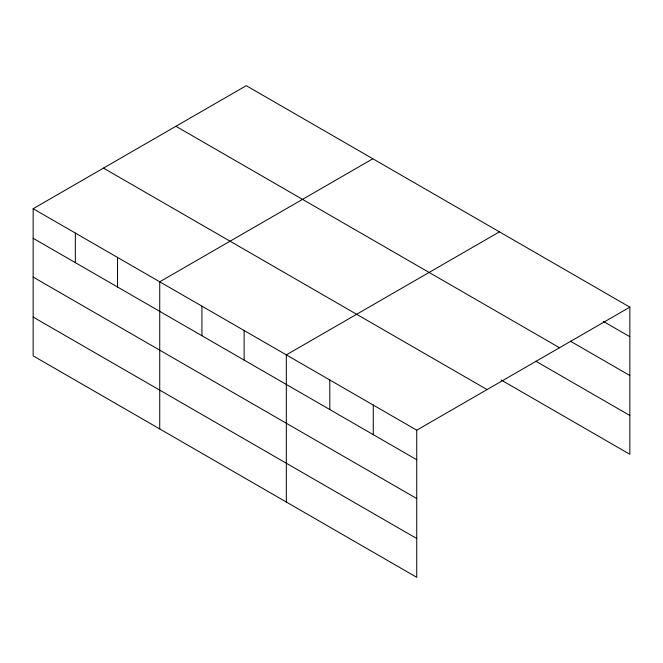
<?xml version="1.0" encoding="UTF-8"?>
<svg xmlns="http://www.w3.org/2000/svg" width="663" height="663" viewBox="0 0 663 663"><rect width="100%" height="100%" fill="white"/><g stroke="black" fill="none" stroke-linecap="round" stroke-linejoin="round"><path stroke-width="0.99" d="M33.15 208.712L416.745 430.179L416.745 577.324L33.15 355.857L33.15 208.712L246.255 85.676L629.85 307.143L629.85 454.288L501.203 380.015M372.846 158.764L159.733 281.8L159.733 428.944M499.43 231.843L286.325 354.879L286.325 502.024M416.745 430.179L629.85 307.143M603.231 321.348L629.85 336.713M570.404 341.196L629.85 375.515M175.935 126.277L559.522 347.744M535.803 361.194L629.85 415.486M103.478 168.112L487.065 389.579M33.15 238.29L416.745 459.749M33.15 277.084L416.745 498.551M33.15 317.063L416.745 538.522M373.269 405.076L373.269 434.655M329.793 379.982L329.793 409.552M244.125 330.522L244.125 360.092M201.933 306.157L201.933 335.735M117.542 257.435L117.542 287.013M75.342 233.078L75.342 262.647"/></g></svg>
